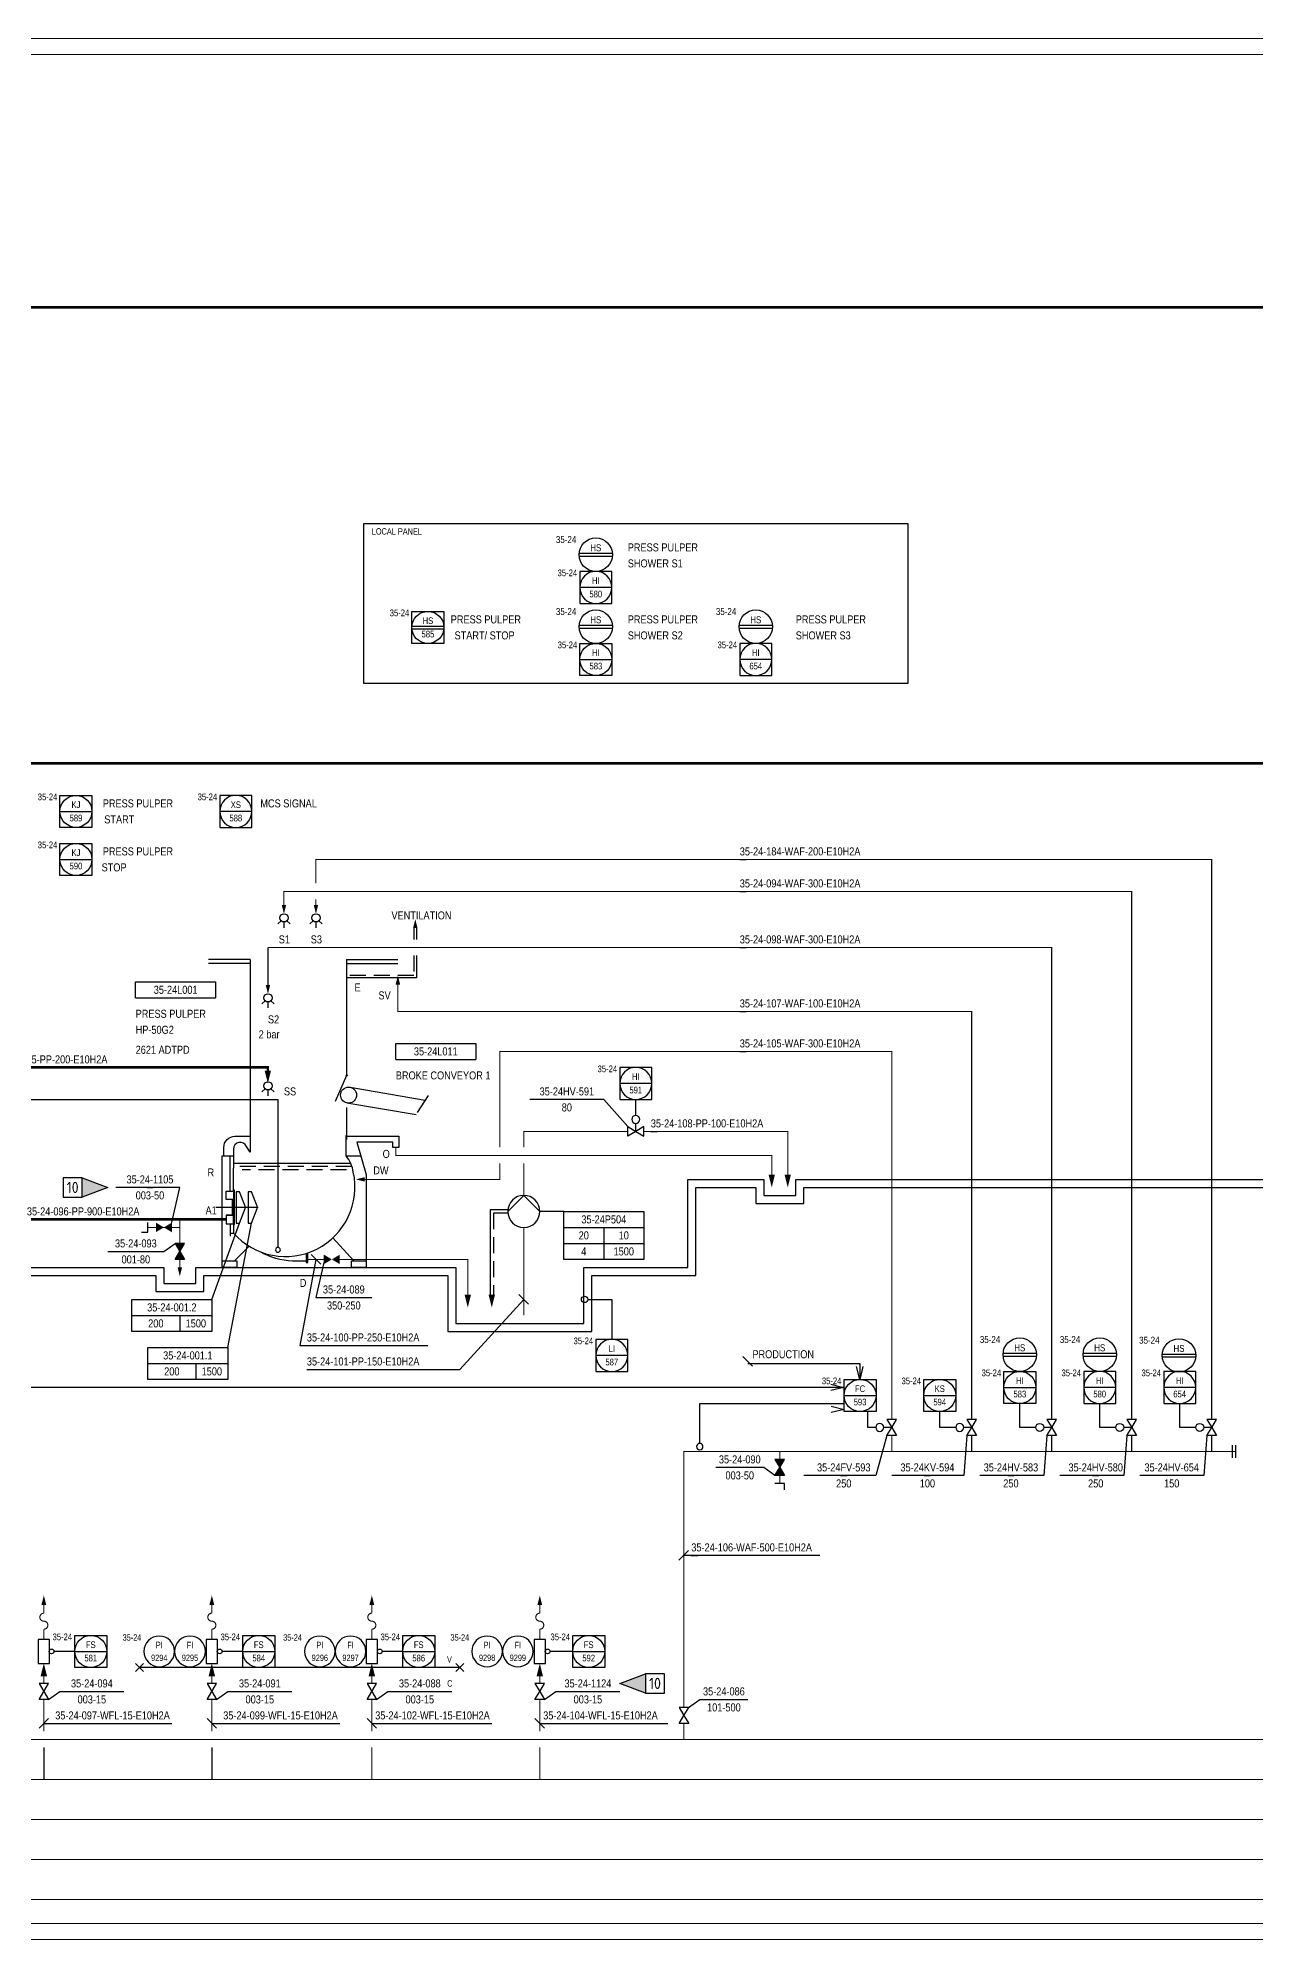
# Model space of a CAD drawing. Header units: millimetres. Extents: x -55 to 6506, y -5 to 599.
# Drawn here: x 3238 to 3619, y 0 to 594 of the extents above; entities that cross this region are included whole.
import ezdxf
from ezdxf.enums import TextEntityAlignment as Align

# ---------------------------------------------------------------- set-up
doc = ezdxf.new("R2010")
doc.units = ezdxf.units.MM
doc.header["$LTSCALE"] = 10
doc.header["$MEASUREMENT"] = 0
doc.linetypes.add('DASHDOT', pattern=[25.4, 12.7, -6.35, 0, -6.35])
doc.linetypes.add('DASHED', pattern=[0.75, 0.5, -0.25])
doc.layers.get('0').update_dxf_attribs({"linetype": 'CONTINUOUS'})
for name, color, linetype in [('P-A-SHEET', 3, 'CONTINUOUS'), ('P-AIR', 7, 'CONTINUOUS'), ('P-COOLING_WATER', 3, 'CONTINUOUS'), ('P-CVPOS', 7, 'CONTINUOUS'), ('P-DELIVERY_LIMIT', 1, 'DASHDOT'), ('P-EQUIPMENT_POS', 7, 'CONTINUOUS'), ('P-EQUIPMENTS', 7, 'CONTINUOUS'), ('P-FITTINGS', 7, 'CONTINUOUS'), ('P-FLOOR', 7, 'CONTINUOUS'), ('P-INSTRPOS', 7, 'CONTINUOUS'), ('P-INSTRPOS_TEXTS', 7, 'CONTINUOUS'), ('P-INSTRU', 7, 'CONTINUOUS'), ('P-LINEPOS', 7, 'CONTINUOUS'), ('P-MASS1', 6, 'CONTINUOUS'), ('P-MOTOR_POS', 7, 'CONTINUOUS'), ('P-OTHER', 7, 'CONTINUOUS'), ('P-PUMP_POS', 7, 'CONTINUOUS'), ('P-PUMPS', 7, 'CONTINUOUS'), ('P-REJECT', 22, 'CONTINUOUS'), ('P-REVISIONS', 1, 'CONTINUOUS'), ('P-SEALING_WATER', 3, 'CONTINUOUS'), ('P-SYMB', 7, 'CONTINUOUS'), ('P-TEXT', 7, 'CONTINUOUS'), ('P-VALVEPOS', 7, 'CONTINUOUS'), ('P-VENTS', 7, 'CONTINUOUS'), ('P-WATER', 3, 'CONTINUOUS'), ('P-WHITE_WATER', 3, 'CONTINUOUS'), ('PI0ATT', 7, 'CONTINUOUS')]:
    doc.layers.add(name, color=color, linetype=linetype)
doc.styles.add('Arial', font='ARIALN.TTF')
doc.styles.add('ARIALN', font='ARIALN.TTF')
doc.styles.add('CTS_REV', font='isocp.shx')
doc.styles.add('ROMANS', font='ARIALN.TTF')
doc.styles.get("Standard").update_dxf_attribs({"font": 'ARIALN.TTF'})

# ---------------------------------------------------------------- blocks, each defined once
blk = doc.blocks.new('PPI_0100X')
at = {"color": 0}
blk.add_circle((0, 0), 0.75, dxfattribs=at)
at = {"layer": 'PI0ATT', "color": 0, "flags": 1}
for tag, p in [('ANTNIMI', (-0.88, -0.31)), ('ANTPOS', (-0.88, -0.39)), ('ANTPNIM', (-0.88, -0.48)), ('ANTDN', (-0.88, -0.56)), ('ANTPN', (-0.88, -0.64)), ('ANTMAT', (-0.88, -0.73)), ('ANTLIIT', (-0.88, -0.81)), ('ANTPITU', (-0.88, -0.89)), ('ANTERI1', (-0.88, -0.98)), ('ANTPHAV', (-0.88, -1.06)), ('ANTSIPO', (-0.88, -1.14)), ('ANTAILY', (-0.88, -1.23)), ('ANTTIH', (-0.88, -1.31)), ('ANTALUE', (-0.88, -1.39)), ('ANTKPAI', (-0.88, -1.48)), ('ANTLMP', (-0.88, -1.56)), ('ANTYLAM', (-0.88, -1.64)), ('ANTLISA', (-0.88, -1.73))]:
    blk.add_attdef(tag, p, '', height=0.05, dxfattribs=at)
blk = doc.blocks.new('P7A1100')
at = {"color": 0, "linetype": 'ByBlock'}
for points in [[(-3, -1.8), (-3, 1.8), (0, 0)], [(3, -1.8), (3, 1.8), (0, 0)]]:
    blk.add_lwpolyline(points, close=True, dxfattribs=at)
blk = doc.blocks.new('P7A1105')
at = {"color": 0, "linetype": 'ByBlock'}
for points in [[(-3, 1.8), (-3, -1.8), (0, 0)], [(0, 0), (3, 1.8), (3, -1.8)]]:
    blk.add_solid(points, dxfattribs=at)
blk = doc.blocks.new('PPI_1204A')
at = {"color": 0, "linetype": 'ByBlock'}
for p, q in [((-6, -6), (-6, 6)), ((-6, 6), (6, 6)), ((-6, 0), (6, 0)), ((6, 6), (6, -6)), ((6, -6), (-6, -6))]:
    blk.add_line(p, q, dxfattribs=at)
blk.add_circle((0, 0), 6, dxfattribs=at)
blk = doc.blocks.new('PPI_1200A')
at = {"color": 0, "linetype": 'ByBlock'}
blk.add_circle((0, 0), 6, dxfattribs=at)
blk = doc.blocks.new('PPI_1000A')
at = {"color": 0, "linetype": 'ByBlock'}
blk.add_line((-1, 0), (1, 0), dxfattribs=at)
blk = doc.blocks.new('PPI_0900A')
at = {"color": 0, "linetype": 'ByBlock'}
blk.add_line((-1, 0), (1, 0), dxfattribs=at)
blk = doc.blocks.new('PPI_1100A')
at = {"color": 0, "linetype": 'ByBlock'}
blk.add_line((0, 0), (2, 0), dxfattribs=at)
blk = doc.blocks.new('P7A1305')
at = {"color": 0, "linetype": 'ByBlock'}
blk.add_solid([(-4, -1), (-4, 1), (0, 0)], dxfattribs=at)
blk = doc.blocks.new('P7A1212')
at = {"color": 0, "linetype": 'ByBlock'}
for p, q in [((0, -1.5), (0, 1.5)), ((2, -1.5), (0, -1.5))]:
    blk.add_line(p, q, dxfattribs=at)
blk = doc.blocks.new('P7A1304')
at = {"color": 0, "linetype": 'ByBlock'}
blk.add_line((1.5, 1.5), (-1.5, -1.5), dxfattribs=at)
blk = doc.blocks.new('CVMFAB2')
at = {"color": 0, "linetype": 'Continuous'}
blk.add_lwpolyline([(-1.5, 4.5, -1), (1.5, 4.5, -1), (-1.5, 4.5)], format="xyb", close=True, dxfattribs=at)
blk.add_lwpolyline([(0, 0), (0, 3)], dxfattribs=at)
at = {"layer": 'P-VENTS', "color": 7, "linetype": 'Continuous'}
for points in [[(-3, -1.8), (-3, 1.8), (0, 0)], [(3, -1.8), (3, 1.8), (0, 0)]]:
    blk.add_lwpolyline(points, close=True, dxfattribs=at)
blk = doc.blocks.new('PPI_1302A-25_0')
at = {"color": 0, "linetype": 'ByBlock'}
for p, q in [((0, -5), (0, 0)), ((0, 0), (25, 0)), ((25, 0), (25, -5)), ((0, -5), (25, -5))]:
    blk.add_line(p, q, dxfattribs=at)
blk = doc.blocks.new('PPI_0521A-25_0')
at = {"color": 0, "linetype": 'ByBlock'}
for p, q in [((0, 0), (25, 0)), ((0, -15), (0, 0)), ((25, 0), (25, -15)), ((0, -5), (25, -5)), ((12.5, -5), (12.5, -15)), ((0, -10), (25, -10)), ((25, -15), (0, -15))]:
    blk.add_line(p, q, dxfattribs=at)
blk = doc.blocks.new('p7a1370')
at = {"color": 0, "linetype": 'ByBlock'}
for p, q in [((1.25, 1.25), (-1.25, -1.25)), ((-1.25, 1.25), (1.25, -1.25))]:
    blk.add_line(p, q, dxfattribs=at)
blk = doc.blocks.new('P7A1214')
at = {"color": 0, "linetype": 'ByBlock'}
for p, q in [((-1, 2), (-1, -2)), ((0, 2), (0, -2))]:
    blk.add_line(p, q, dxfattribs=at)
blk = doc.blocks.new('CVM0341')
at = {"color": 0, "linetype": 'Continuous'}
blk.add_lwpolyline([(-1.5, 4.5, -1), (1.5, 4.5, -1), (-1.5, 4.5)], format="xyb", close=True, dxfattribs=at)
blk.add_lwpolyline([(0, 0), (0, 3)], dxfattribs=at)
at = {"layer": 'P-VENTS', "color": 0, "linetype": 'Continuous'}
for points in [[(-3, -1.8), (-3, 1.8), (0, 0)], [(3, -1.8), (3, 1.8), (0, 0)]]:
    blk.add_lwpolyline(points, close=True, dxfattribs=at)
blk = doc.blocks.new('CVM03F9')
at = {"color": 0, "linetype": 'Continuous'}
blk.add_lwpolyline([(-1.5, 4.5, -1), (1.5, 4.5, -1), (-1.5, 4.5)], format="xyb", close=True, dxfattribs=at)
blk.add_lwpolyline([(0, 0), (0, 3)], dxfattribs=at)
at = {"layer": 'P-VENTS', "color": 0, "linetype": 'Continuous'}
for points in [[(-3, -1.8), (-3, 1.8), (0, 0)], [(3, -1.8), (3, 1.8), (0, 0)]]:
    blk.add_lwpolyline(points, close=True, dxfattribs=at)
blk = doc.blocks.new('PRM1C26')
at = {"layer": 'P-OTHER'}
h = blk.add_hatch(color=0, dxfattribs=at)
h.dxf.hatch_style = 1
h.paths.add_polyline_path([(-3, -1.8), (-3, 1.8), (0, 0)])
h.paths.add_polyline_path([(3, -1.8), (3, 1.8), (0, 0)])
at = {"layer": 'P-VENTS', "color": 0, "linetype": 'Continuous'}
for points in [[(-3, -1.8), (-3, 1.8), (0, 0)], [(3, -1.8), (3, 1.8), (0, 0)]]:
    blk.add_lwpolyline(points, close=True, dxfattribs=at)
blk = doc.blocks.new('PPI_0102B')
at = {"color": 0, "linetype": 'ByBlock'}
blk.add_circle((0, -1), 1, dxfattribs=at)
blk = doc.blocks.new('PPI_1504A-25_0')
at = {"color": 0, "linetype": 'ByBlock'}
for p, q in [((0, 0), (25, 0)), ((0, -10), (0, 0)), ((25, 0), (25, -10)), ((0, -5), (25, -5)), ((15, -5), (15, -10)), ((25, -10), (0, -10))]:
    blk.add_line(p, q, dxfattribs=at)
blk = doc.blocks.new('P7A1309')
at = {"color": 0, "linetype": 'ByBlock'}
for p, q in [((-4, 1), (0, 0)), ((0, 0), (-4, -1))]:
    blk.add_line(p, q, dxfattribs=at)
blk = doc.blocks.new('P7A0200')
at = {"color": 0, "linetype": 'ByBlock'}
for p, q in [((0, 5), (5, 0)), ((5, 0), (0, -5))]:
    blk.add_line(p, q, dxfattribs=at)
blk.add_lwpolyline([(0, -5, 1), (0, 5, 1)], format="xyb", close=True, dxfattribs=at)
blk = doc.blocks.new('PPI_1202A')
at = {"color": 0, "linetype": 'ByBlock'}
for p, q in [((-5.98, 0.5), (5.98, 0.5)), ((-5.98, -0.5), (5.98, -0.5))]:
    blk.add_line(p, q, dxfattribs=at)
blk.add_circle((0, 0), 6, dxfattribs=at)
blk = doc.blocks.new('PPI_1205A')
at = {"color": 0, "linetype": 'ByBlock'}
for p, q in [((-6, -6), (-6, 6)), ((-6, 6), (6, 6)), ((-5.98, 0.5), (5.98, 0.5)), ((6, 6), (6, -6)), ((6, -6), (-6, -6)), ((-5.98, -0.5), (5.98, -0.5))]:
    blk.add_line(p, q, dxfattribs=at)
blk.add_circle((0, 0), 6, dxfattribs=at)
blk = doc.blocks.new('PRM239F')
h = blk.add_hatch(color=0)
h.paths.add_polyline_path([(-3, 1.8), (-3, -1.8), (0, 0)])
h.paths.add_polyline_path([(3, -1.8), (3, 1.8), (0, 0)])
at = {"layer": 'P-VENTS', "color": 7, "linetype": 'Continuous'}
for points in [[(-3, -1.8), (-3, 1.8), (0, 0)], [(3, -1.8), (3, 1.8), (0, 0)]]:
    blk.add_lwpolyline(points, close=True, dxfattribs=at)
blk = doc.blocks.new('P7A1372')
at = {"color": 0, "linetype": 'ByBlock'}
blk.add_lwpolyline([(-14, 3), (-14, -3), (-8, -3), (-8, 3)], close=True, dxfattribs=at)
blk.add_lwpolyline([(-8, 3), (0, 0), (-8, -3)], dxfattribs=at)
blk.add_solid([(-8, -3), (-8, 3), (0, 0)], dxfattribs=at)
at = {"color": 7, "linetype": 'Continuous', "style": 'CTS_REV'}
blk.add_attdef('A', text='', height=3.5, dxfattribs=at).set_placement((-11, 0), align=Align.MIDDLE)
blk = doc.blocks.new('P7A1369')
at = {"color": 0, "linetype": 'ByBlock'}
blk.add_lwpolyline([(8, -3), (0, 0), (8, 3)], dxfattribs=at)
blk.add_lwpolyline([(14, -3), (14, 3), (8, 3), (8, -3)], close=True, dxfattribs=at)
blk.add_solid([(8, 3), (8, -3), (0, 0)], dxfattribs=at)
at = {"color": 7, "linetype": 'Continuous', "style": 'CTS_REV'}
blk.add_attdef('A', text='', height=3.5, dxfattribs=at).set_placement((11, 0), align=Align.MIDDLE)

msp = doc.modelspace()

# ---------------------------------------------------------------- linework, layer by layer
at = {"layer": 'P-A-SHEET', "color": 7, "const_width": 0.35}
for points in [[(-50, 0), (6501, 0), (6501, 594), (-50, 594)], [(-45, 5), (6496, 5), (6496, 589), (-45, 589)]]:
    msp.add_lwpolyline(points, close=True, dxfattribs=at)
at = {"layer": 'P-AIR', "linetype": 'DASHED'}
for points in [[(3355.66, 316.06), (3355.66, 312.5)], [(3355.66, 307.5), (3355.66, 301.25)], [(3355.66, 301.25), (3334.63, 301.25)], [(3385, 227), (3380.5, 227), (3380.5, 201.5)]]:
    msp.add_lwpolyline(points, dxfattribs=at)
at = {"layer": 'P-AIR'}
for points in [[(3356.46, 316.06), (3356.46, 312.5)], [(3356.46, 307.5), (3356.46, 300.45)], [(3356.46, 300.45), (3334.63, 300.45)], [(3385, 228), (3379.5, 228), (3379.5, 201.5)]]:
    msp.add_lwpolyline(points, dxfattribs=at)
at = {"layer": 'P-COOLING_WATER', "const_width": 0.35}
for points in [[(5972.5, 37.5), (15, 37.5)], [(15, 25), (5972.5, 25)]]:
    msp.add_lwpolyline(points, dxfattribs=at)
at = {"layer": 'P-CVPOS'}
for points in [[(3422.5, 254), (3415, 262.5), (3391.92, 262.5)], [(3503.5, 157.5), (3500, 145), (3477.5, 145)], [(3528.5, 157.5), (3527.5, 145), (3505, 145)], [(3553.5, 157.5), (3552.5, 145), (3532.5, 145)], [(3578.5, 157.5), (3577.5, 145), (3557.5, 145)], [(3603.5, 157.5), (3602.5, 145), (3582.5, 145)]]:
    msp.add_lwpolyline(points, dxfattribs=at)
at = {"layer": 'P-DELIVERY_LIMIT'}
for points in [[(3370, 85), (3269.91, 85)], [(3285, 85), (3282.5, 85)]]:
    msp.add_lwpolyline(points, dxfattribs=at)
at = {"layer": 'P-EQUIPMENTS'}
for points in [[(3304.47, 306.25), (3304.47, 265.28)], [(3334.63, 306.25), (3334.63, 270)], [(3331.16, 261.97), (3334.69, 270.07)], [(3304.47, 266.61), (3304.47, 250)], [(3334.63, 260), (3334.63, 250)], [(3299.74, 250.98), (3304.47, 250.98)], [(3334.47, 250.98), (3350.91, 250.98), (3350.91, 247.5), (3349.09, 247.5), (3349.09, 249.16), (3337.82, 249.16), (3340.72, 239.08), (3340.72, 210), (3336.18, 210), (3336.18, 212.05), (3336.88, 212.05), (3340.72, 212.05)], [(3295.72, 212.05), (3299.6, 212.05), (3300.3, 212.05), (3300.3, 210), (3295.72, 210), (3295.72, 244.85)], [(3295.72, 244.85), (3296.24, 244.85)], [(3296.24, 244.85), (3296.24, 247.48)], [(3296.24, 244.85), (3299.25, 244.85)], [(3298.26, 233.86), (3298.26, 244.85)], [(3334.47, 244.85), (3338.94, 244.85)], [(3335.91, 242.5), (3299.25, 242.5)], [(3299.25, 233.86), (3299.25, 241)], [(3296.97, 226.3), (3299.25, 226.3), (3299.25, 231.2), (3298.9, 231.2), (3298.9, 226.3)], [(3298.26, 223.64), (3298.26, 219.75)], [(3298.26, 220.74), (3299.25, 220.74)], [(3304.13, 216.63), (3299.6, 212.05)], [(3322, 214.38), (3322, 212.5), (3322, 211.5), (3322.5, 211.5), (3322.5, 212.5), (3322.5, 214.55)], [(3336.88, 212.05), (3330.35, 219.25)]]:
    msp.add_lwpolyline(points, dxfattribs=at)
for points in [[(3296.24, 247.48, -0.414214), (3299.74, 250.98)], [(3299.25, 223.64), (3299.25, 220.74, 0.774592), (3336.72, 239.77, 0.132211), (3334.47, 244.85), (3334.47, 251.25)], [(3304.47, 251.25), (3304.47, 245.96), (3303.34, 247.77, 0.827046), (3299.25, 246.99), (3299.25, 241)], [(3322, 212), (3317.74, 212, -0.123626), (3307.58, 214.9)]]:
    msp.add_lwpolyline(points, format="xyb", dxfattribs=at)
at = {"layer": 'P-EQUIPMENTS', "linetype": 'DASHED'}
for points in [[(3336.3, 241.5), (3299.25, 241.5)], [(3334.57, 240.5), (3302.02, 240.5)]]:
    msp.add_lwpolyline(points, dxfattribs=at)
at = {"layer": 'P-EQUIPMENTS'}
for points in [[(3299.25, 231.2), (3296.97, 231.2), (3296.97, 233.86), (3299.25, 233.86)], [(3299.6, 228.75), (3299.6, 233.65), (3299.6, 234.14), (3299.25, 234.14), (3299.25, 223.85), (3299.25, 223.36), (3299.6, 223.36)], [(3299.25, 226.3), (3296.97, 226.3), (3296.97, 223.64), (3299.25, 223.64)]]:
    msp.add_lwpolyline(points, close=True, dxfattribs=at)
msp.add_circle((3334.68, 270.01), 0.192, dxfattribs=at)
at = {"layer": 'P-FLOOR'}
for points in [[(2983.75, 207.5), (3062.5, 207.5), (3062.5, 202.5), (3077.5, 202.5), (3077.5, 207.5), (3187.5, 207.5), (3187.5, 202.5), (3202.5, 202.5), (3202.5, 207.5), (3275, 207.5), (3275, 202.5), (3290, 202.5), (3290, 207.5), (3366.25, 207.5), (3366.25, 190), (3411.25, 190), (3411.25, 207.5), (3443.75, 207.5), (3443.75, 235), (3447.5, 235)], [(2986.25, 210), (3065, 210), (3065, 205), (3075, 205), (3075, 210), (3190, 210), (3190, 205), (3200, 205), (3200, 210), (3277.5, 210), (3277.5, 205), (3287.5, 205), (3287.5, 210), (3368.75, 210), (3368.75, 192.5), (3408.75, 192.5), (3408.75, 210), (3441.25, 210), (3441.25, 237.5), (3447.5, 237.5)], [(3447.5, 237.5), (3465, 237.5), (3465, 232.5), (3475, 232.5), (3475, 237.5), (3737.5, 237.5), (3737.5, 232.5), (3747.5, 232.5), (3747.5, 237.5), (3817.5, 237.5), (3817.5, 232.5), (3832.5, 232.5), (3832.5, 237.5), (3995, 237.5), (3995, 232.5), (4005, 232.5), (4005, 237.5), (4065, 237.5), (4065, 232.5), (4075, 232.5), (4075, 237.5), (4280, 237.5)], [(3447.5, 235), (3462.5, 235), (3462.5, 230), (3477.5, 230), (3477.5, 235), (3735, 235), (3735, 230), (3750, 230), (3750, 235), (3815, 235), (3815, 230), (3835, 230), (3835, 235), (3992.5, 235), (3992.5, 230), (4007.5, 230), (4007.5, 235), (4062.5, 235), (4062.5, 230), (4077.5, 230), (4077.5, 235), (4277.5, 235)]]:
    msp.add_lwpolyline(points, dxfattribs=at)
at = {"layer": 'P-INSTRU'}
for points in [[(3147.54, 262.5), (3313.16, 262.5), (3313.16, 216.25)], [(3425, 257.5), (3425, 262.5)], [(3410, 200), (3417.5, 200), (3417.5, 187.5)], [(3490, 172.5), (3167.5, 172.5), (3167.5, 187.5)], [(3460, 180), (3495, 180), (3495, 175)], [(3445, 155), (3445, 167.5), (3490, 167.5)], [(3550, 160), (3545, 160), (3545, 167.5)], [(3575, 160), (3570, 160), (3570, 167.5)], [(3600, 160), (3595, 160), (3595, 167.5)], [(3500, 160), (3497.5, 160), (3497.5, 165)], [(3525, 160), (3520, 160), (3520, 165)], [(3249.66, 90), (3243.17, 90)], [(3302.16, 90), (3295.71, 90)], [(3352.16, 90), (3345.73, 90)], [(3405.29, 90), (3398.2, 90)]]:
    msp.add_lwpolyline(points, dxfattribs=at)
at = {"layer": 'P-LINEPOS'}
for points in [[(3325.04, 212.43), (3320, 185.61), (3360, 185.61)], [(3322.5, 178.11), (3370, 178.11), (3390, 199.98)], [(3482.5, 120), (3440, 120)], [(3240, 67.5), (3240, 67.5), (3280, 67.5)], [(3292.5, 67.5), (3292.5, 67.5), (3332.5, 67.5)], [(3342.5, 67.5), (3342.5, 67.5), (3380, 67.5)], [(3395, 67.5), (3395, 67.5), (3435, 67.5)]]:
    msp.add_lwpolyline(points, dxfattribs=at)
at = {"layer": 'P-MASS1', "const_width": 0.8}
for points in [[(2205, 480), (2205, 510), (4245, 510), (4245, 452.5)], [(3092.5, 265), (3092.5, 367.5), (3645, 367.5), (3645, 257.5), (3749.5, 257.5)], [(3127.54, 242.5), (3127.54, 232.5), (3127.54, 272.5), (3310, 272.5), (3310, 271.5)], [(3296.97, 225), (3230.04, 225)]]:
    msp.add_lwpolyline(points, dxfattribs=at)
at = {"layer": 'P-OTHER', "linetype": 'DASHDOT', "ltscale": 2}
msp.add_lwpolyline([(3340, 442.5), (3510, 442.5), (3510, 392.5), (3340, 392.5)], close=True, dxfattribs=at)
at = {"layer": 'P-OTHER'}
for points in [[(3304.47, 306.25), (3291.47, 306.25)], [(3304.33, 305), (3291.47, 305)], [(3334.63, 306.25), (3350.66, 306.25)], [(3334.63, 305), (3350.66, 305)], [(3335.76, 266.31), (3359.2, 262.28)], [(3334.74, 261.41), (3356.36, 257.79)], [(3303.22, 228.75), (3293.7, 228.75)], [(3306.97, 228.75), (3297.45, 228.75)], [(3402.5, 227.5), (3395, 227.5)], [(3292.5, 200), (3301.12, 223.85)], [(3297.5, 185), (3304.87, 223.85)], [(3241.5, 75), (3245, 77.5), (3265, 77.5)], [(3294, 75), (3297.5, 77.5), (3317.5, 77.5)], [(3344, 75), (3347.5, 77.5), (3367.5, 77.5)], [(3396.5, 75), (3400, 77.5), (3420, 77.5)]]:
    msp.add_lwpolyline(points, dxfattribs=at)
at = {"layer": 'P-OTHER', "linetype": 'DASHDOT', "ltscale": 0.05}
msp.add_lwpolyline([(3360.12, 263.72), (3355.67, 256.69)], dxfattribs=at)
at = {"layer": 'P-OTHER'}
for points in [[(3300.07, 223.85), (3301.12, 223.85), (3302.87, 228.4), (3302.87, 229.1), (3301.12, 233.65), (3300.07, 233.65)], [(3303.82, 223.85), (3304.87, 223.85), (3306.62, 228.4), (3306.62, 229.1), (3304.87, 233.65), (3303.82, 233.65)], [(3238.25, 86.25), (3241.75, 86.25), (3241.75, 93.75), (3238.25, 93.75), (3238.25, 86.25)], [(3290.75, 86.25), (3294.25, 86.25), (3294.25, 93.75), (3290.75, 93.75), (3290.75, 86.25)], [(3340.75, 86.25), (3344.25, 86.25), (3344.25, 93.75), (3340.75, 93.75), (3340.75, 86.25)], [(3393.25, 86.25), (3396.75, 86.25), (3396.75, 93.75), (3393.25, 93.75), (3393.25, 86.25)]]:
    msp.add_lwpolyline(points, close=True, dxfattribs=at)
msp.add_circle((3335.25, 263.86), 2.5, dxfattribs=at)
at = {"layer": 'P-REJECT', "const_width": 0.35}
for points in [[(3390, 247.5), (3390, 252.5), (3422.5, 252.5)], [(3427.5, 252.5), (3472.5, 252.5), (3472.5, 237.5)], [(3350, 247.5), (3350, 245), (3467.5, 245), (3467.5, 239)], [(3390, 242.5), (3390, 232.5)], [(3282.5, 222.5), (3272.5, 222.5)], [(3282.5, 225), (3282.5, 217.5)], [(3390, 195), (3390, 222.5)], [(3282.5, 212.5), (3282.5, 209.72)], [(3322.5, 212.5), (3327.5, 212.5)], [(3332.5, 212.5), (3370, 212.5)], [(3345, 212.5), (3372.5, 212.5), (3372.5, 200.3)]]:
    msp.add_lwpolyline(points, dxfattribs=at)
at = {"layer": 'P-SEALING_WATER', "const_width": 0.35}
for points in [[(3240, 93.75), (3240, 96.94), (3240, 96.94, 1), (3240, 99.44, -1), (3240, 101.94), (3240, 105.59)], [(3292.5, 93.75), (3292.5, 96.94), (3292.5, 96.94, 1), (3292.5, 99.44, -1), (3292.5, 101.94), (3292.5, 105.59)], [(3342.5, 93.75), (3342.5, 96.94), (3342.5, 96.94, 1), (3342.5, 99.44, -1), (3342.5, 101.94), (3342.5, 105.59)], [(3395, 93.75), (3395, 96.94), (3395, 96.94, 1), (3395, 99.44, -1), (3395, 101.94), (3395, 105.59)]]:
    msp.add_lwpolyline(points, format="xyb", dxfattribs=at)
msp.add_lwpolyline([(15, 50), (5972.5, 50)], dxfattribs=at)
at = {"layer": 'P-SYMB'}
for points in [[(3314.13, 318.31), (3313.14, 317.32)], [(3315.04, 317.94), (3315.04, 316.15)], [(3315.94, 318.31), (3316.94, 317.32)], [(3324.13, 318.31), (3323.14, 317.32)], [(3325.04, 317.94), (3325.04, 316.15)], [(3325.94, 318.31), (3326.94, 317.32)], [(3309.13, 293.31), (3308.14, 292.32)], [(3310.04, 292.94), (3310.04, 291.15)], [(3310.94, 293.31), (3311.94, 292.32)], [(3309.13, 265.81), (3308.14, 264.82)], [(3310.04, 265.44), (3310.04, 263.65)], [(3310.94, 265.81), (3311.94, 264.82)]]:
    msp.add_lwpolyline(points, dxfattribs=at)
for centre in [(3315.04, 319.22), (3325.04, 319.22), (3310.04, 294.22), (3310.04, 266.72)]:
    msp.add_circle(centre, 1.28, dxfattribs=at)
at = {"layer": 'P-VALVEPOS'}
for points in [[(3280, 224), (3282.5, 235), (3262.5, 235)], [(3260, 215), (3277.5, 215), (3281, 217.5)], [(3327.5, 211.48), (3325, 200.61), (3342.5, 200.61)], [(3468.5, 145), (3465, 147.5), (3450, 147.5)], [(3441.46, 72.5), (3445, 75), (3460, 75)]]:
    msp.add_lwpolyline(points, dxfattribs=at)
at = {"layer": 'P-WATER', "const_width": 0.35}
for points in [[(3325, 330), (3325, 337.5), (3605, 337.5), (3605, 162.5)], [(3580, 162.5), (3580, 327.5), (3315, 327.5), (3315, 322.5)], [(3325, 322.5), (3325, 325)], [(3555, 162.5), (3555, 310), (3310, 310), (3310.04, 310), (3310.04, 298.3)], [(3505, 162.5), (3505, 277.5), (3382.5, 277.5), (3382.5, 247.5)], [(3382.5, 242.5), (3382.5, 237.5), (3340, 237.5)], [(3555, 152.5), (3555, 157.5)], [(3580, 152.5), (3580, 157.5)], [(3605, 152.5), (3605, 157.5)], [(3470, 152.5), (3470, 150)], [(3470, 145), (3470, 142.5)], [(3240, 80), (3240, 82.25)], [(3292.5, 80), (3292.5, 82.25)], [(3342.5, 80), (3342.5, 82.25)], [(3395, 80), (3395, 82.25)], [(3240, 65), (3240, 75)], [(3292.5, 65), (3292.5, 75)], [(3342.5, 65), (3342.5, 75)], [(3395, 65), (3395, 75)], [(3240.04, 50), (3240.04, 60)], [(3292.54, 50), (3292.54, 60)], [(3342.54, 50), (3342.54, 60)], [(3395.04, 50), (3395.04, 60)], [(15, 12.5), (5272.5, 12.5)]]:
    msp.add_lwpolyline(points, dxfattribs=at)
at = {"layer": 'P-WHITE_WATER', "const_width": 0.35}
for points in [[(3350.66, 301.19), (3350.66, 301.25)], [(3530, 162.5), (3530, 290), (3350.66, 290), (3350.66, 298.39)], [(3505, 157.5), (3505, 152.5)], [(3530, 152.5), (3530, 157.5)], [(3440, 72.5), (3440.02, 147.5), (3440.01, 152.5), (3612.5, 152.5)], [(3440, 65), (3440, 67.5)], [(3440.04, 65), (3440.04, 67.5)], [(3440.04, 62.5), (3440.04, 67.5)], [(4107.5, 62.5), (2097, 62.5)]]:
    msp.add_lwpolyline(points, dxfattribs=at)

# ---------------------------------------------------------------- block references
at = {"layer": 'P-CVPOS', "color": 140, "xscale": -1}
msp.add_blockref('PPI_1000A', (3403.46, 262.5), dxfattribs=at)
at = {"layer": 'P-CVPOS', "color": 140, "xscale": -1, "rotation": 180}
for p in [(3490, 145), (3568.75, 145)]:
    msp.add_blockref('PPI_1000A', p, dxfattribs=at)
at = {"layer": 'P-CVPOS', "color": 140}
for p in [(3516.15, 145), (3542.25, 145)]:
    msp.add_blockref('PPI_1000A', p, dxfattribs=at)
at = {"layer": 'P-CVPOS', "color": 140, "rotation": 180}
msp.add_blockref('PPI_1000A', (3592.5, 145), dxfattribs=at)
at = {"layer": 'P-DELIVERY_LIMIT', "xscale": -1}
for p in [(3269.91, 85), (3370, 85)]:
    msp.add_blockref('p7a1370', p, dxfattribs=at)
at = {"layer": 'P-EQUIPMENT_POS', "color": 140}
for p in [(3268.69, 299.26), (3350, 280)]:
    msp.add_blockref('PPI_1302A-25_0', p, dxfattribs=at)
at = {"layer": 'P-FITTINGS', "xscale": -1, "rotation": 180}
msp.add_blockref('P7A1214', (3612.5, 152.5), dxfattribs=at)
at = {"layer": 'P-INSTRPOS', "color": 1, "xscale": 0.87, "yscale": 0.87, "zscale": 0.87}
for p in [(3412.5, 432.72), (3412.5, 410.22), (3462.5, 410.22), (3545, 182.72), (3570, 182.72), (3594.78, 182.5)]:
    msp.add_blockref('PPI_1202A', p, dxfattribs=at)
at = {"layer": 'P-INSTRPOS', "color": 140}
for name, p, xscale, yscale, zscale in [('PPI_1204A', (3412.5, 422.5), -0.833333, 0.833333, 0.833333), ('PPI_1205A', (3360.04, 410), 0.8333, 0.8333, 0.8333), ('PPI_1204A', (3462.5, 400), -0.833333, 0.833333, 0.833333), ('PPI_1204A', (3250.04, 352.5), 0.8333, 0.8333, 0.8333), ('PPI_1204A', (3300, 352.5), -0.833333, 0.833333, 0.833333), ('PPI_1204A', (3250.04, 337.5), 0.8333, 0.8333, 0.8333), ('PPI_1204A', (3425, 267.5), -0.8333, 0.8333, 0.8333), ('PPI_1204A', (3417.5, 182.5), -0.833333, 0.833333, 0.833333), ('PPI_1204A', (3570, 172.5), -0.833333, 0.833333, 0.833333), ('PPI_1204A', (3595, 172.5), -0.833333, 0.833333, 0.833333)]:
    msp.add_blockref(name, p, dxfattribs=dict(at, xscale=xscale, yscale=yscale, zscale=zscale))
at = {"layer": 'P-INSTRU', "color": 140}
for name, p, xscale, yscale, zscale in [('PPI_1204A', (3412.54, 400), 0.833333333333334, 0.833333333333334, 0.833333333333334), ('PPI_1204A', (3495.1, 170), 0.833333333333334, 0.833333333333334, 0.833333333333334), ('PPI_1204A', (3520, 170), 0.833333333333334, 0.833333333333334, 0.833333333333334), ('PPI_1204A', (3545.04, 172.5), 0.833333333333334, 0.833333333333334, 0.833333333333334), ('PPI_1204A', (3254.66, 90), 0.833333333333334, 0.833333333333334, 0.833333333333334), ('PPI_1200A', (3276.07, 90), -0.8, 0.8, 0.8), ('PPI_1200A', (3285.67, 90), -0.8, 0.8, 0.8), ('PPI_1204A', (3307.16, 90), 0.833333333333334, 0.833333333333334, 0.833333333333334), ('PPI_1200A', (3326.26, 90), -0.8, 0.8, 0.8), ('PPI_1200A', (3335.86, 90), -0.8, 0.8, 0.8), ('PPI_1204A', (3357.16, 90), 0.833333333333334, 0.833333333333334, 0.833333333333334), ('PPI_1200A', (3378.54, 90), -0.8, 0.8, 0.8), ('PPI_1200A', (3388.14, 90), -0.8, 0.8, 0.8), ('PPI_1204A', (3410.29, 90), 0.833333333333334, 0.833333333333334, 0.833333333333334)]:
    msp.add_blockref(name, p, dxfattribs=dict(at, xscale=xscale, yscale=yscale, zscale=zscale))
at = {"layer": 'P-INSTRU', "color": 140, "xscale": -1}
msp.add_blockref('PPI_0100X', (3313.16, 215.5), dxfattribs=at)
at = {"layer": 'P-INSTRU', "color": 140, "rotation": 270}
msp.add_blockref('PPI_0102B', (3410, 200), dxfattribs=at)
at = {"layer": 'P-INSTRU', "color": 140, "xscale": -1, "rotation": 359.9999999999999}
msp.add_blockref('PPI_0102B', (3445, 155), dxfattribs=at)
at = {"layer": 'P-INSTRU', "color": 140}
for p in [(3242.42, 90), (3294.96, 90), (3344.98, 90), (3397.45, 90)]:
    msp.add_blockref('PPI_0100X', p, dxfattribs=at)
at = {"layer": 'P-LINEPOS', "color": 140}
for p in [(3457.5, 337.5), (3457.5, 327.5), (3457.5, 310), (3429.7, 252.5), (3322.2, 185.61), (3322.2, 178.11), (3442.36, 120), (3243.56, 67.5), (3296.06, 67.5), (3343.56, 67.5), (3396.06, 67.5)]:
    msp.add_blockref('PPI_1100A', p, dxfattribs=at)
at = {"layer": 'P-LINEPOS', "color": 140, "rotation": 360}
for p in [(3457.5, 290), (3457.5, 277.5)]:
    msp.add_blockref('PPI_1100A', p, dxfattribs=at)
at = {"layer": 'P-LINEPOS', "xscale": -1}
for p in [(3325.04, 212.5), (3390, 200), (3292.5, 67.5), (3342.5, 67.5), (3395, 67.5)]:
    msp.add_blockref('P7A1304', p, dxfattribs=at)
at = {"layer": 'P-LINEPOS'}
for p in [(3440, 120), (3240, 67.5)]:
    msp.add_blockref('P7A1304', p, dxfattribs=at)
at = {"layer": 'P-MOTOR_POS', "color": 140}
for p in [(3267.5, 200), (3272.5, 185)]:
    msp.add_blockref('PPI_1504A-25_0', p, dxfattribs=at)
at = {"layer": 'P-PUMP_POS', "color": 140}
msp.add_blockref('PPI_0521A-25_0', (3402.5, 227.5), dxfattribs=at)
at = {"layer": 'P-PUMPS', "rotation": 90}
msp.add_blockref('P7A0200', (3390, 227.5), dxfattribs=at)
at = {"layer": 'P-REVISIONS'}
for name, p in [('P7A1372', (3260, 235)), ('P7A1369', (3420, 80))]:
    msp.add_blockref(name, p, dxfattribs=at).add_auto_attribs({'A': '10'})
at = {"layer": 'P-SYMB'}
for p, xscale, yscale, zscale, rotation in [((3315.04, 320.5), -0.7, 0.7, 0.7, 89.9999999999998), ((3325.04, 320.5), -0.7, 0.7, 0.7, 89.99999999999979), ((3356.09, 318.86), -0.7, 0.7, 0.7, 270), ((3310.04, 295.5), -0.7, 0.7, 0.7, 89.99999999999984), ((3350.65, 301.19), -0.7, 0.7, 0.7, 270), ((3282.5, 207.25), -0.7, 0.7, 0.7, 89.9999999999999), ((3240, 107.5), 0.75, 0.75, 0.75, 90.00000000000001), ((3292.5, 107.5), 0.75, 0.75, 0.75, 90.00000000000001), ((3342.5, 107.5), 0.75, 0.75, 0.75, 90.00000000000001), ((3395, 107.5), 0.75, 0.75, 0.75, 90.00000000000001)]:
    msp.add_blockref('P7A1305', p, dxfattribs=dict(at, xscale=xscale, yscale=yscale, zscale=zscale, rotation=rotation))
for name, p, rotation in [('P7A1305', (3310, 267.5), 270), ('P7A1305', (3380, 197.5), 270), ('P7A1309', (3495, 175), 270), ('P7A1305', (3240, 86.25), 90), ('P7A1305', (3292.5, 86.25), 90), ('P7A1305', (3342.5, 86.25), 90), ('P7A1305', (3395, 86.25), 90)]:
    msp.add_blockref(name, p, dxfattribs=dict(at, rotation=rotation))
at = {"layer": 'P-SYMB', "xscale": -0.7, "yscale": 0.7, "zscale": 0.7}
msp.add_blockref('P7A1305', (3337.5, 237.5), dxfattribs=at)
at = {"layer": 'P-SYMB', "xscale": -1}
for name, p, rotation in [('P7A1305', (3467.5, 235), 89.9999999999998), ('P7A1305', (3472.5, 235), 89.9999999999998), ('P7A1305', (3372.5, 197.5), 89.99999999999977), ('P7A1212', (3470, 142.5), 89.99999999999974)]:
    msp.add_blockref(name, p, dxfattribs=dict(at, rotation=rotation))
for name, p in [('P7A1212', (3272.5, 222.5)), ('P7A1304', (3460, 180.61))]:
    msp.add_blockref(name, p, dxfattribs=at)
at = {"layer": 'P-SYMB'}
for p in [(3490, 172.5), (3490.1, 165.61)]:
    msp.add_blockref('P7A1309', p, dxfattribs=at)
at = {"layer": 'P-VALVEPOS', "color": 140}
for p in [(3273.16, 235), (3268.75, 215), (3333.75, 200.61), (3255, 77.5), (3307.5, 77.5), (3357.5, 77.5), (3410.04, 77.5), (3452.54, 75)]:
    msp.add_blockref('PPI_0900A', p, dxfattribs=at)
at = {"layer": 'P-VALVEPOS', "color": 140, "xscale": -1}
msp.add_blockref('PPI_0900A', (3457.5, 147.5), dxfattribs=at)
at = {"layer": 'P-VENTS'}
for name, p, xscale, yscale, zscale in [('CVMFAB2', (3425, 252.5), -0.8333333333333341, 0.8333333333333341, 0.8333333333333341), ('P7A1105', (3330, 212.5), -0.833, 0.833, 0.833)]:
    msp.add_blockref(name, p, dxfattribs=dict(at, xscale=xscale, yscale=yscale, zscale=zscale))
at = {"layer": 'P-VENTS', "extrusion": (0, 0, -1), "xscale": -0.8333333333332575, "yscale": 0.8333333333332575, "zscale": -0.8333333333332575, "rotation": 180}
msp.add_blockref('P7A1105', (-3277.5, 222.5), dxfattribs=at)
at = {"layer": 'P-VENTS'}
for name, p, xscale, yscale, zscale, rotation in [('PRM239F', (3282.5, 215), -0.8333333333333334, 0.8333333333333334, 0.8333333333333334, 89.9999999999999), ('CVM0341', (3505, 160), -0.8333333333333341, 0.8333333333333341, 0.8333333333333341, 89.99999999999972), ('CVM0341', (3530, 160), -0.8333333333333341, 0.8333333333333341, 0.8333333333333341, 89.99999999999974), ('CVM03F9', (3555, 160), 0.8333333333333341, 0.8333333333333341, 0.8333333333333341, 90.00000000000001), ('CVM03F9', (3580, 160), 0.8333333333333341, 0.8333333333333341, 0.8333333333333341, 90.00000000000001), ('CVM03F9', (3605, 160), 0.8333333333333341, 0.8333333333333341, 0.8333333333333341, 90.00000000000001), ('PRM1C26', (3470, 147.5), -0.8333333333333341, 0.8333333333333341, 0.8333333333333341, 89.99999999999974), ('P7A1100', (3240, 77.5), 0.833, 0.833, 0.833, 90.00000000000001), ('P7A1100', (3292.5, 77.5), 0.833, 0.833, 0.833, 90.00000000000001), ('P7A1100', (3342.5, 77.5), 0.833, 0.833, 0.833, 90.00000000000001), ('P7A1100', (3395, 77.5), 0.833, 0.833, 0.833, 90.00000000000001), ('P7A1100', (3440.04, 70), -0.833, 0.833, 0.833, 89.9999999999998)]:
    msp.add_blockref(name, p, dxfattribs=dict(at, xscale=xscale, yscale=yscale, zscale=zscale, rotation=rotation))

# ---------------------------------------------------------------- texts
at = {"layer": 'P-CVPOS', "color": 140, "style": 'Arial'}
for s, p in [('35-24HV-591', (3403.46, 265)), ('80', (3403.46, 260)), ('35-24FV-593', (3490, 147.5)), ('35-24KV-594', (3516.15, 147.5)), ('35-24HV-583', (3542.25, 147.5)), ('35-24HV-580', (3568.75, 147.5)), ('35-24HV-654', (3592.5, 147.5)), ('250', (3490, 142.5)), ('100', (3516.15, 142.5)), ('250', (3542.25, 142.5)), ('250', (3568.75, 142.5)), ('150', (3592.5, 142.5))]:
    msp.add_text(s, height=2.5, dxfattribs=at).set_placement(p, align=Align.MIDDLE)
at = {"layer": 'P-DELIVERY_LIMIT', "style": 'Arial'}
for s, p in [('V', (3366, 87.5)), ('C', (3366.05, 80))]:
    msp.add_text(s, height=2, dxfattribs=at).set_placement(p, align=Align.MIDDLE_LEFT)
at = {"layer": 'P-EQUIPMENT_POS', "color": 140, "style": 'Arial'}
for s, p in [('35-24L001', (3281.19, 296.76)), ('35-24L011', (3362.5, 277.5))]:
    msp.add_text(s, height=2.5, dxfattribs=at).set_placement(p, align=Align.MIDDLE)
for s, p in [('PRESS PULPER', (3268.69, 289.26)), ('HP-50G2', (3268.69, 284.26)), ('BROKE CONVEYOR 1', (3350, 270))]:
    msp.add_text(s, height=2.5, dxfattribs=at).set_placement(p, align=Align.MIDDLE_LEFT)
at = {"layer": 'P-INSTRPOS_TEXTS', "style": 'Arial'}
for height, p in [(2.175, (3406.41, 436.37)), (2.083, (3406.67, 426)), (2.175, (3406.41, 413.87)), (2.175, (3456.41, 413.87)), (2.083, (3354.2, 413.5)), (2.083, (3406.7, 403.5)), (2.083, (3456.67, 403.5)), (2.083, (3244.2, 356)), (2.083, (3294.17, 356)), (2.083, (3244.2, 341)), (2.083, (3419.17, 271)), (2.083, (3411.67, 186)), (2.175, (3538.91, 186.37)), (2.175, (3563.91, 186.37)), (2.175, (3588.69, 186.15)), (2.083, (3489.27, 173.5)), (2.083, (3514.17, 173.5)), (2.083, (3539.2, 176)), (2.083, (3564.17, 176)), (2.083, (3589.17, 176)), (2.083, (3248.83, 93.5)), (2, (3270.47, 93.36)), (2.083, (3301.33, 93.5)), (2, (3320.66, 93.36)), (2.083, (3351.33, 93.5)), (2, (3372.94, 93.36)), (2.083, (3404.45, 93.5))]:
    msp.add_text('35-24', height=height, dxfattribs=at).set_placement(p, align=Align.RIGHT)
for s, height, p in [('HS', 2.175, (3412.5, 434.89)), ('HI', 2.083, (3412.5, 424.58)), ('580', 2.083, (3412.5, 420.42)), ('HS', 2.083, (3360.04, 412.08)), ('HS', 2.175, (3412.5, 412.39)), ('HS', 2.175, (3462.5, 412.39)), ('585', 2.083, (3360.04, 407.92)), ('583', 2.083, (3412.54, 397.92)), ('HI', 2.083, (3412.54, 402.08)), ('654', 2.083, (3462.5, 397.92)), ('HI', 2.083, (3462.5, 402.08)), ('589', 2.083, (3250.04, 350.42)), ('KJ', 2.083, (3250.04, 354.58)), ('588', 2.083, (3300, 350.42)), ('XS', 2.083, (3300, 354.58)), ('KJ', 2.083, (3250.04, 339.58)), ('590', 2.083, (3250.04, 335.42)), ('HI', 2.083, (3425, 269.58)), ('591', 2.083, (3425, 265.42)), ('LI', 2.083, (3417.5, 184.58)), ('HS', 2.175, (3545, 184.89)), ('HS', 2.175, (3570, 184.89)), ('HS', 2.175, (3594.78, 184.68)), ('587', 2.083, (3417.5, 180.42)), ('FC', 2.083, (3495.1, 172.08)), ('KS', 2.083, (3520, 172.08)), ('HI', 2.083, (3545.04, 174.58)), ('HI', 2.083, (3570, 174.58)), ('HI', 2.083, (3595, 174.58)), ('593', 2.083, (3495.1, 167.92)), ('594', 2.083, (3520, 167.92)), ('583', 2.083, (3545.04, 170.42)), ('580', 2.083, (3570, 170.42)), ('654', 2.083, (3595, 170.42)), ('FS', 2.083, (3254.66, 92.08)), ('PI', 2, (3276.07, 92)), ('FI', 2, (3285.67, 92)), ('FS', 2.083, (3307.16, 92.08)), ('PI', 2, (3326.26, 92)), ('FI', 2, (3335.86, 92)), ('FS', 2.083, (3357.16, 92.08)), ('PI', 2, (3378.54, 92)), ('FI', 2, (3388.14, 92)), ('FS', 2.083, (3410.29, 92.08)), ('581', 2.083, (3254.66, 87.92)), ('9294', 2, (3276.07, 88)), ('9295', 2, (3285.67, 88)), ('584', 2.083, (3307.16, 87.92)), ('9296', 2, (3326.26, 88)), ('9297', 2, (3335.86, 88)), ('586', 2.083, (3357.16, 87.92)), ('9298', 2, (3378.54, 88)), ('9299', 2, (3388.14, 88)), ('592', 2.083, (3410.29, 87.92))]:
    msp.add_text(s, height=height, dxfattribs=at).set_placement(p, align=Align.MIDDLE)
at = {"layer": 'P-LINEPOS', "color": 140, "style": 'Arial'}
for s, p in [('35-24-184-WAF-200-E10H2A', (3457.5, 340)), ('35-24-094-WAF-300-E10H2A', (3457.5, 330)), ('35-24-098-WAF-300-E10H2A', (3457.5, 312.5)), ('35-24-107-WAF-100-E10H2A', (3457.5, 292.5)), ('35-24-105-WAF-300-E10H2A', (3457.5, 280)), ('35-24-095-PP-200-E10H2A', (3224.7, 275)), ('35-24-108-PP-100-E10H2A', (3429.7, 255)), ('35-24-096-PP-900-E10H2A', (3234.7, 227.5)), ('35-24-100-PP-250-E10H2A', (3322.2, 188.11)), ('35-24-101-PP-150-E10H2A', (3322.2, 180.61)), ('35-24-106-WAF-500-E10H2A', (3442.36, 122.5)), ('35-24-097-WFL-15-E10H2A', (3243.56, 70)), ('35-24-099-WFL-15-E10H2A', (3296.06, 70)), ('35-24-102-WFL-15-E10H2A', (3343.56, 70)), ('35-24-104-WFL-15-E10H2A', (3396.06, 70))]:
    msp.add_text(s, height=2.5, dxfattribs=at).set_placement(p, align=Align.MIDDLE_LEFT)
at = {"layer": 'P-MOTOR_POS', "color": 140, "style": 'Arial'}
for s, p in [('35-24-001.2', (3280, 197.5)), ('200', (3275, 192.5)), ('1500', (3287.5, 192.5)), ('35-24-001.1', (3285, 182.5)), ('200', (3280, 177.5)), ('1500', (3292.5, 177.5))]:
    msp.add_text(s, height=2.5, dxfattribs=at).set_placement(p, align=Align.MIDDLE)
at = {"layer": 'P-PUMP_POS', "color": 140, "style": 'Arial'}
for s, p in [('35-24P504', (3415, 225)), ('20', (3408.75, 220)), ('10', (3421.25, 220)), ('4', (3408.75, 215)), ('1500', (3421.25, 215))]:
    msp.add_text(s, height=2.5, dxfattribs=at).set_placement(p, align=Align.MIDDLE)
at = {"layer": 'P-TEXT'}
for s, height, style, p in [('LOCAL PANEL', 2, 'ROMANS', (3342.5, 440)), ('PRESS PULPER', 2.5, 'ROMANS', (3422.5, 435)), ('SHOWER S1', 2.5, 'ROMANS', (3422.5, 430)), ('PRESS PULPER', 2.5, 'ROMANS', (3367.17, 412.5)), ('PRESS PULPER', 2.5, 'ROMANS', (3422.5, 412.5)), ('PRESS PULPER', 2.5, 'ROMANS', (3475, 412.5)), ('START/ STOP', 2.5, 'ROMANS', (3368.36, 407.5)), ('SHOWER S2', 2.5, 'ROMANS', (3422.5, 407.5)), ('SHOWER S3', 2.5, 'ROMANS', (3475, 407.5)), ('PRESS PULPER', 2.5, 'ROMANS', (3258.42, 355)), ('START', 2.5, 'ROMANS', (3258.89, 350)), ('MCS SIGNAL', 2.5, 'ROMANS', (3307.66, 355)), ('PRESS PULPER', 2.5, 'ROMANS', (3258.42, 340)), ('STOP', 2.5, 'ROMANS', (3258.06, 335)), ('S1', 2.5, 'ROMANS', (3313.42, 312.5)), ('S3', 2.5, 'ROMANS', (3323.42, 312.5)), ('E', 2.5, 'ROMANS', (3337.08, 297.5)), ('SV', 2.5, 'ROMANS', (3344.58, 295)), ('S2', 2.5, 'ROMANS', (3310.03, 287.5)), ('2 bar', 2.5, 'ROMANS', (3307.14, 282.82)), ('2621 ADTPD', 2.5, 'ARIALN', (3268.69, 278.01)), ('SS', 2.5, 'ROMANS', (3315.03, 265)), ('O', 2.5, 'ROMANS', (3345.88, 245.47)), ('R', 2.5, 'ROMANS', (3291.16, 239.67)), ('DW', 2.5, 'ROMANS', (3342.97, 240.32)), ('A1', 2.5, 'ROMANS', (3290.54, 227.82)), ('D', 2.5, 'ROMANS', (3319.98, 205.15))]:
    msp.add_text(s, height=height, dxfattribs=dict(at, style=style)).set_placement(p, align=Align.MIDDLE_LEFT)
for s, p in [('VENTILATION', (3348.64, 318.75)), ('PRODUCTION', (3461.46, 181.61))]:
    msp.add_text(s, height=2.5, dxfattribs=at).set_placement(p)
at = {"layer": 'P-VALVEPOS', "color": 140, "style": 'Arial'}
for s, p in [('35-24-1105', (3273.16, 237.5)), ('003-50', (3273.16, 232.5)), ('35-24-093', (3268.75, 217.5)), ('001-80', (3268.75, 212.5)), ('35-24-089', (3333.75, 203.11)), ('350-250', (3333.75, 198.11)), ('35-24-090', (3457.5, 150)), ('003-50', (3457.5, 145)), ('35-24-094', (3255, 80)), ('35-24-091', (3307.5, 80)), ('35-24-088', (3357.5, 80)), ('35-24-1124', (3410.04, 80)), ('35-24-086', (3452.54, 77.5)), ('003-15', (3255, 75)), ('003-15', (3307.5, 75)), ('003-15', (3357.5, 75)), ('003-15', (3410.04, 75)), ('101-500', (3452.54, 72.5))]:
    msp.add_text(s, height=2.5, dxfattribs=at).set_placement(p, align=Align.MIDDLE)

doc.saveas('drawing.dxf')
